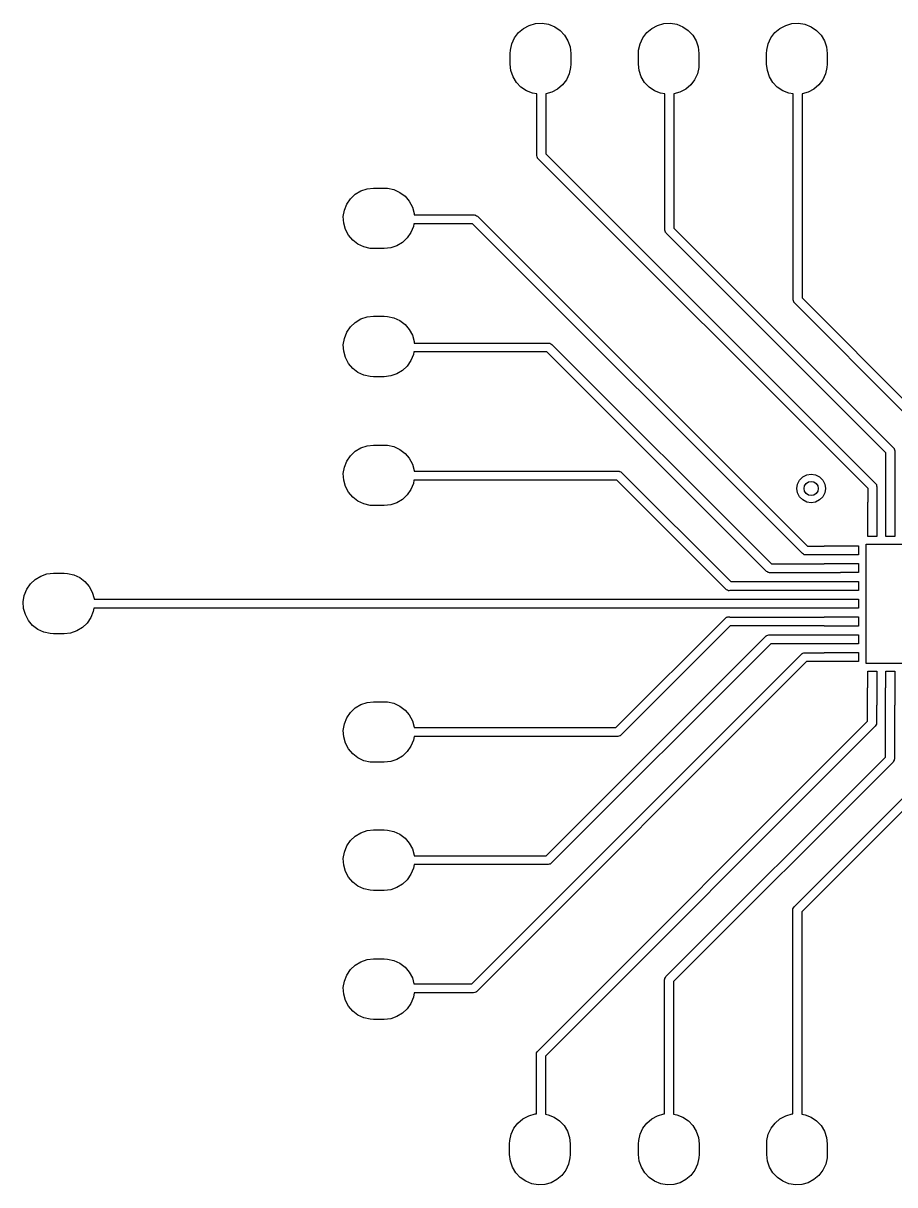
# Model space of a CAD drawing. Extents: x 125.8 to 167.5, y -112.2 to -79.5.
# Drawn here: x 125.83 to 150.31, y -112.16 to -79.53 of the extents above; entities that cross this region are included whole.
import ezdxf

# ---------------------------------------------------------------- set-up
doc = ezdxf.new("R2010")
doc.units = 0
doc.layers.add('BLACK', color=7, linetype='CONTINUOUS')

msp = doc.modelspace()

# ---------------------------------------------------------------- linework, layer by layer
at = {"layer": 'BLACK', "linetype": 'CONTINUOUS'}
for p, q in [((139.883, -79.6765), (140.045, -79.5904)), ((140.045, -79.5904), (140.222, -79.5412)), ((140.222, -79.5412), (140.406, -79.5312)), ((140.406, -79.5312), (140.587, -79.561)), ((140.587, -79.561), (140.758, -79.629)), ((143.483, -79.6765), (143.645, -79.5904)), ((143.645, -79.5904), (143.822, -79.5412)), ((143.822, -79.5412), (144.006, -79.5312)), ((144.006, -79.5312), (144.187, -79.561)), ((144.187, -79.561), (144.358, -79.629)), ((147.083, -79.6765), (147.245, -79.5904)), ((147.245, -79.5904), (147.422, -79.5412)), ((147.422, -79.5412), (147.606, -79.5312)), ((147.606, -79.5312), (147.787, -79.561)), ((147.787, -79.561), (147.958, -79.629)), ((139.632, -79.9418), (139.743, -79.7955)), ((139.743, -79.7955), (139.883, -79.6765)), ((140.758, -79.629), (140.91, -79.7322)), ((140.91, -79.7322), (141.037, -79.8656)), ((141.037, -79.8656), (141.131, -80.0231)), ((143.232, -79.9418), (143.343, -79.7955)), ((143.343, -79.7955), (143.483, -79.6765)), ((144.358, -79.629), (144.51, -79.7322)), ((144.51, -79.7322), (144.637, -79.8656)), ((144.637, -79.8656), (144.731, -80.0231)), ((146.832, -79.9418), (146.943, -79.7955)), ((146.943, -79.7955), (147.083, -79.6765)), ((147.958, -79.629), (148.11, -79.7322)), ((148.11, -79.7322), (148.237, -79.8656)), ((148.237, -79.8656), (148.331, -80.0231)), ((139.515, -80.2881), (139.554, -80.1086)), ((139.554, -80.1086), (139.632, -79.9418)), ((141.131, -80.0231), (141.19, -80.1973)), ((141.19, -80.1973), (141.21, -80.38)), ((143.115, -80.2881), (143.154, -80.1086)), ((143.154, -80.1086), (143.232, -79.9418)), ((144.731, -80.0231), (144.79, -80.1973)), ((144.79, -80.1973), (144.81, -80.38)), ((146.715, -80.2881), (146.754, -80.1086)), ((146.754, -80.1086), (146.832, -79.9418)), ((148.331, -80.0231), (148.39, -80.1973)), ((148.39, -80.1973), (148.41, -80.38)), ((139.51, -80.38), (139.515, -80.2881)), ((139.51, -80.68), (139.51, -80.38)), ((141.21, -80.38), (141.21, -80.68)), ((143.11, -80.38), (143.115, -80.2881)), ((143.11, -80.68), (143.11, -80.38)), ((144.81, -80.38), (144.81, -80.68)), ((146.71, -80.38), (146.715, -80.2881)), ((146.71, -80.68), (146.71, -80.38)), ((148.41, -80.38), (148.41, -80.68)), ((139.53, -80.8627), (139.51, -80.68)), ((139.589, -81.0369), (139.53, -80.8627)), ((141.205, -80.7719), (141.166, -80.9514)), ((141.21, -80.68), (141.205, -80.7719)), ((143.13, -80.8627), (143.11, -80.68)), ((143.189, -81.0369), (143.13, -80.8627)), ((144.805, -80.7719), (144.766, -80.9514)), ((144.81, -80.68), (144.805, -80.7719)), ((146.73, -80.8627), (146.71, -80.68)), ((146.789, -81.0369), (146.73, -80.8627)), ((148.405, -80.7719), (148.366, -80.9514)), ((148.41, -80.68), (148.405, -80.7719)), ((139.683, -81.1944), (139.589, -81.0369)), ((139.81, -81.3278), (139.683, -81.1944)), ((141.088, -81.1182), (140.977, -81.2645)), ((141.166, -80.9514), (141.088, -81.1182)), ((143.283, -81.1944), (143.189, -81.0369)), ((143.41, -81.3278), (143.283, -81.1944)), ((144.688, -81.1182), (144.577, -81.2645)), ((144.766, -80.9514), (144.688, -81.1182)), ((146.883, -81.1944), (146.789, -81.0369)), ((147.01, -81.3278), (146.883, -81.1944)), ((148.288, -81.1182), (148.177, -81.2645)), ((148.366, -80.9514), (148.288, -81.1182)), ((139.962, -81.431), (139.81, -81.3278)), ((140.133, -81.499), (139.962, -81.431)), ((140.255, -81.5191), (140.133, -81.499)), ((140.255, -83.25), (140.255, -81.5191)), ((140.675, -81.4696), (140.505, -81.5167)), ((140.505, -81.5167), (140.505, -83.1982)), ((140.837, -81.3835), (140.675, -81.4696)), ((140.977, -81.2645), (140.837, -81.3835)), ((143.562, -81.431), (143.41, -81.3278)), ((143.733, -81.499), (143.562, -81.431)), ((143.855, -81.5191), (143.733, -81.499)), ((143.855, -85.34), (143.855, -81.5191)), ((144.275, -81.4696), (144.105, -81.5167)), ((144.105, -81.5167), (144.105, -85.2882)), ((144.437, -81.3835), (144.275, -81.4696)), ((144.577, -81.2645), (144.437, -81.3835)), ((147.162, -81.431), (147.01, -81.3278)), ((147.333, -81.499), (147.162, -81.431)), ((147.455, -81.5191), (147.333, -81.499)), ((147.455, -87.3), (147.455, -81.5191)), ((147.875, -81.4696), (147.705, -81.5167)), ((147.705, -81.5167), (147.705, -87.2482)), ((148.037, -81.3835), (147.875, -81.4696)), ((148.177, -81.2645), (148.037, -81.3835)), ((140.505, -83.1982), (149.771, -92.4641)), ((140.264, -83.2797), (140.255, -83.25)), ((140.27, -83.3099), (140.264, -83.2797)), ((140.274, -83.315), (140.27, -83.3099)), ((140.275, -83.3176), (140.274, -83.315)), ((140.278, -83.3205), (140.275, -83.3176)), ((140.292, -83.3384), (140.278, -83.3205)), ((149.558, -92.6043), (140.292, -83.3384)), ((135.487, -84.1799), (135.67, -84.16)), ((135.67, -84.16), (135.97, -84.16)), ((135.97, -84.16), (136.062, -84.165)), ((136.062, -84.165), (136.241, -84.2045)), ((134.919, -84.6119), (135.022, -84.4597)), ((135.022, -84.4597), (135.156, -84.3333)), ((135.156, -84.3333), (135.313, -84.2386)), ((135.313, -84.2386), (135.487, -84.1799)), ((136.241, -84.2045), (136.408, -84.2817)), ((136.408, -84.2817), (136.555, -84.3929)), ((136.555, -84.3929), (136.674, -84.533)), ((134.821, -84.964), (134.851, -84.7826)), ((134.851, -84.7826), (134.919, -84.6119)), ((136.674, -84.533), (136.76, -84.6954)), ((136.76, -84.6954), (136.809, -84.8725)), ((134.831, -85.1475), (134.821, -84.964)), ((134.88, -85.3246), (134.831, -85.1475)), ((136.809, -84.8725), (136.811, -84.915)), ((136.811, -84.915), (138.5, -84.915)), ((138.5, -84.915), (138.522, -84.9182)), ((138.522, -84.9182), (138.527, -84.9179)), ((138.527, -84.9179), (138.529, -84.9192)), ((138.529, -84.9192), (138.535, -84.9201)), ((138.535, -84.9201), (138.561, -84.9368)), ((138.561, -84.9368), (138.588, -84.9516)), ((138.588, -84.9516), (147.854, -94.2175)), ((134.966, -85.487), (134.88, -85.3246)), ((136.721, -85.4081), (136.618, -85.5603)), ((136.789, -85.2374), (136.721, -85.4081)), ((136.801, -85.165), (136.789, -85.2374)), ((138.448, -85.165), (136.801, -85.165)), ((147.714, -94.4309), (138.448, -85.165)), ((143.864, -85.3697), (143.855, -85.34)), ((143.87, -85.3999), (143.864, -85.3697)), ((143.874, -85.405), (143.87, -85.3999)), ((143.875, -85.4076), (143.874, -85.405)), ((143.878, -85.4105), (143.875, -85.4076)), ((143.892, -85.4284), (143.878, -85.4105)), ((150.057, -91.5943), (143.892, -85.4284)), ((144.105, -85.2882), (150.271, -91.4541)), ((135.085, -85.6271), (134.966, -85.487)), ((135.232, -85.7383), (135.085, -85.6271)), ((135.399, -85.8155), (135.232, -85.7383)), ((136.327, -85.7814), (136.153, -85.8401)), ((136.484, -85.6867), (136.327, -85.7814)), ((136.618, -85.5603), (136.484, -85.6867)), ((135.578, -85.855), (135.399, -85.8155)), ((135.67, -85.86), (135.578, -85.855)), ((135.97, -85.86), (135.67, -85.86)), ((136.153, -85.8401), (135.97, -85.86)), ((147.464, -87.3297), (147.455, -87.3)), ((147.47, -87.3599), (147.464, -87.3297)), ((147.474, -87.365), (147.47, -87.3599)), ((147.475, -87.3676), (147.474, -87.365)), ((147.478, -87.3705), (147.475, -87.3676)), ((147.492, -87.3884), (147.478, -87.3705)), ((150.558, -90.4543), (147.492, -87.3884)), ((147.705, -87.2482), (150.78, -90.3229)), ((135.487, -87.7799), (135.67, -87.76)), ((135.67, -87.76), (135.97, -87.76)), ((135.97, -87.76), (136.062, -87.765)), ((136.062, -87.765), (136.241, -87.8045)), ((134.919, -88.2119), (135.022, -88.0597)), ((135.022, -88.0597), (135.156, -87.9333)), ((135.156, -87.9333), (135.313, -87.8386)), ((135.313, -87.8386), (135.487, -87.7799)), ((136.241, -87.8045), (136.408, -87.8817)), ((136.408, -87.8817), (136.555, -87.9929)), ((136.555, -87.9929), (136.674, -88.133)), ((134.821, -88.564), (134.851, -88.3826)), ((134.851, -88.3826), (134.919, -88.2119)), ((136.674, -88.133), (136.76, -88.2954)), ((136.76, -88.2954), (136.809, -88.4725)), ((134.831, -88.7475), (134.821, -88.564)), ((134.88, -88.9246), (134.831, -88.7475)), ((136.809, -88.4725), (136.811, -88.515)), ((136.811, -88.515), (140.59, -88.515)), ((140.59, -88.515), (140.612, -88.5182)), ((140.612, -88.5182), (140.617, -88.5179)), ((140.617, -88.5179), (140.619, -88.5192)), ((140.619, -88.5192), (140.625, -88.5201)), ((140.625, -88.5201), (140.651, -88.5368)), ((140.651, -88.5368), (140.678, -88.5516)), ((140.678, -88.5516), (146.844, -94.7175)), ((134.966, -89.087), (134.88, -88.9246)), ((136.721, -89.0081), (136.618, -89.1603)), ((136.789, -88.8374), (136.721, -89.0081)), ((136.801, -88.765), (136.789, -88.8374)), ((140.538, -88.765), (136.801, -88.765)), ((146.704, -94.9309), (140.538, -88.765)), ((135.085, -89.2271), (134.966, -89.087)), ((135.232, -89.3383), (135.085, -89.2271)), ((135.399, -89.4155), (135.232, -89.3383)), ((136.327, -89.3814), (136.153, -89.4401)), ((136.484, -89.2867), (136.327, -89.3814)), ((136.618, -89.1603), (136.484, -89.2867)), ((135.578, -89.455), (135.399, -89.4155)), ((135.67, -89.46), (135.578, -89.455)), ((135.97, -89.46), (135.67, -89.46)), ((136.153, -89.4401), (135.97, -89.46)), ((134.919, -91.8319), (135.022, -91.6797)), ((135.022, -91.6797), (135.156, -91.5533)), ((135.156, -91.5533), (135.313, -91.4586)), ((135.313, -91.4586), (135.487, -91.3999)), ((135.487, -91.3999), (135.67, -91.38)), ((135.67, -91.38), (135.97, -91.38)), ((135.97, -91.38), (136.062, -91.385)), ((136.062, -91.385), (136.241, -91.4245)), ((136.241, -91.4245), (136.408, -91.5017)), ((136.408, -91.5017), (136.555, -91.6129)), ((136.555, -91.6129), (136.674, -91.753)), ((150.057, -92.9848), (150.057, -91.5943)), ((150.271, -91.4541), (150.284, -91.472)), ((150.284, -91.472), (150.288, -91.4749)), ((150.288, -91.4749), (150.288, -91.4775)), ((150.288, -91.4775), (150.292, -91.4826)), ((150.292, -91.4826), (150.299, -91.5128)), ((150.299, -91.5128), (150.307, -91.5425)), ((150.307, -91.5425), (150.307, -93.5275)), ((134.821, -92.184), (134.851, -92.0026)), ((134.851, -92.0026), (134.919, -91.8319)), ((136.674, -91.753), (136.76, -91.9154)), ((136.76, -91.9154), (136.809, -92.0925)), ((134.831, -92.3675), (134.821, -92.184)), ((136.809, -92.0925), (136.81, -92.115)), ((136.81, -92.115), (142.55, -92.115)), ((142.55, -92.115), (142.572, -92.1182)), ((142.572, -92.1182), (142.577, -92.1179)), ((142.577, -92.1179), (142.579, -92.1192)), ((142.579, -92.1192), (142.585, -92.1201)), ((142.585, -92.1201), (142.611, -92.1368)), ((142.611, -92.1368), (142.638, -92.1516)), ((142.638, -92.1516), (145.704, -95.2175)), ((147.636, -92.3649), (147.725, -92.2764)), ((147.725, -92.2764), (147.836, -92.2196)), ((147.836, -92.2196), (147.96, -92.2)), ((147.96, -92.2), (148.084, -92.2196)), ((148.084, -92.2196), (148.195, -92.2764)), ((148.195, -92.2764), (148.284, -92.3649)), ((134.88, -92.5446), (134.831, -92.3675)), ((134.966, -92.707), (134.88, -92.5446)), ((136.721, -92.6281), (136.618, -92.7803)), ((136.789, -92.4574), (136.721, -92.6281)), ((136.804, -92.365), (136.789, -92.4574)), ((142.498, -92.365), (136.804, -92.365)), ((145.573, -95.4396), (142.498, -92.365)), ((147.56, -92.6), (147.58, -92.4764)), ((147.58, -92.7236), (147.56, -92.6)), ((147.58, -92.4764), (147.636, -92.3649)), ((148.284, -92.3649), (148.34, -92.4764)), ((148.34, -92.4764), (148.36, -92.6)), ((148.36, -92.6), (148.34, -92.7236)), ((149.558, -92.9848), (149.558, -92.6043)), ((149.771, -92.4641), (149.784, -92.482)), ((149.784, -92.482), (149.788, -92.4849)), ((149.788, -92.4849), (149.788, -92.4875)), ((149.788, -92.4875), (149.792, -92.4926)), ((149.792, -92.4926), (149.799, -92.5228)), ((149.799, -92.5228), (149.808, -92.5525)), ((149.808, -92.5525), (149.808, -93.5275)), ((135.085, -92.8471), (134.966, -92.707)), ((135.232, -92.9583), (135.085, -92.8471)), ((135.399, -93.0355), (135.232, -92.9583)), ((136.484, -92.9067), (136.327, -93.0014)), ((136.618, -92.7803), (136.484, -92.9067)), ((147.636, -92.8351), (147.58, -92.7236)), ((147.725, -92.9236), (147.636, -92.8351)), ((147.836, -92.9804), (147.725, -92.9236)), ((147.96, -93), (147.836, -92.9804)), ((148.084, -92.9804), (147.96, -93)), ((148.195, -92.9236), (148.084, -92.9804)), ((148.284, -92.8351), (148.195, -92.9236)), ((148.34, -92.7236), (148.284, -92.8351)), ((149.553, -93.9452), (149.553, -92.9848)), ((149.553, -92.9848), (149.558, -92.9848)), ((150.053, -93.9452), (150.053, -92.9848)), ((150.053, -92.9848), (150.057, -92.9848)), ((135.578, -93.075), (135.399, -93.0355)), ((135.67, -93.08), (135.578, -93.075)), ((135.97, -93.08), (135.67, -93.08)), ((136.153, -93.0601), (135.97, -93.08)), ((136.327, -93.0014), (136.153, -93.0601)), ((149.808, -93.5275), (149.807, -93.5282)), ((149.807, -93.5282), (149.807, -93.9452)), ((150.307, -93.5275), (150.307, -93.5282)), ((150.307, -93.5282), (150.307, -93.9452)), ((149.807, -93.9452), (149.553, -93.9452)), ((150.307, -93.9452), (150.053, -93.9452)), ((147.854, -94.2175), (148.327, -94.2175)), ((148.327, -94.2175), (148.327, -94.2101)), ((148.327, -94.2101), (149.288, -94.2101)), ((149.288, -94.2101), (149.288, -94.4649)), ((149.504, -97.5139), (149.504, -94.1611)), ((149.504, -94.1611), (152.856, -94.1611)), ((147.741, -94.4457), (147.714, -94.4309)), ((147.767, -94.4624), (147.741, -94.4457)), ((147.774, -94.4633), (147.767, -94.4624)), ((147.776, -94.4646), (147.774, -94.4633)), ((147.78, -94.4643), (147.776, -94.4646)), ((147.802, -94.4675), (147.78, -94.4643)), ((148.778, -94.4675), (147.802, -94.4675)), ((148.786, -94.4649), (148.778, -94.4675)), ((149.288, -94.4649), (148.786, -94.4649)), ((146.731, -94.9457), (146.704, -94.9309)), ((146.757, -94.9624), (146.731, -94.9457)), ((146.844, -94.7175), (148.327, -94.7175)), ((148.327, -94.7175), (148.327, -94.7101)), ((148.327, -94.7101), (149.288, -94.7101)), ((149.288, -94.7101), (149.288, -94.9649)), ((126.032, -95.2797), (126.166, -95.1533)), ((126.166, -95.1533), (126.323, -95.0586)), ((126.323, -95.0586), (126.497, -94.9999)), ((126.497, -94.9999), (126.68, -94.98)), ((126.68, -94.98), (126.98, -94.98)), ((126.98, -94.98), (127.072, -94.985)), ((127.072, -94.985), (127.251, -95.0245)), ((127.251, -95.0245), (127.418, -95.1017)), ((127.418, -95.1017), (127.565, -95.2129)), ((127.565, -95.2129), (127.684, -95.353)), ((145.704, -95.2175), (148.327, -95.2175)), ((146.764, -94.9633), (146.757, -94.9624)), ((146.766, -94.9646), (146.764, -94.9633)), ((146.77, -94.9643), (146.766, -94.9646)), ((146.792, -94.9675), (146.77, -94.9643)), ((148.778, -94.9675), (146.792, -94.9675)), ((148.327, -95.2175), (148.327, -95.2101)), ((148.327, -95.2101), (149.288, -95.2101)), ((148.786, -94.9649), (148.778, -94.9675)), ((149.288, -94.9649), (148.786, -94.9649)), ((149.288, -95.2101), (149.288, -95.4649)), ((125.861, -95.6026), (125.929, -95.4319)), ((125.929, -95.4319), (126.032, -95.2797)), ((127.684, -95.353), (127.77, -95.5154)), ((127.77, -95.5154), (127.819, -95.6925)), ((145.581, -95.444), (145.573, -95.4396)), ((145.586, -95.4513), (145.581, -95.444)), ((145.611, -95.4606), (145.586, -95.4513)), ((145.635, -95.4734), (145.611, -95.4606)), ((145.644, -95.4727), (145.635, -95.4734)), ((145.652, -95.4759), (145.644, -95.4727)), ((145.678, -95.4703), (145.652, -95.4759)), ((145.705, -95.4684), (145.678, -95.4703)), ((145.706, -95.4675), (145.705, -95.4684)), ((148.778, -95.4675), (145.706, -95.4675)), ((148.786, -95.4649), (148.778, -95.4675)), ((149.288, -95.4649), (148.786, -95.4649)), ((125.831, -95.784), (125.861, -95.6026)), ((125.841, -95.9675), (125.831, -95.784)), ((127.819, -95.6925), (127.82, -95.7125)), ((127.82, -95.7125), (148.327, -95.7125)), ((148.327, -95.7125), (148.327, -95.7101)), ((148.327, -95.7101), (149.288, -95.7101)), ((149.288, -95.7101), (149.288, -95.9649)), ((125.89, -96.1446), (125.841, -95.9675)), ((125.976, -96.307), (125.89, -96.1446)), ((127.731, -96.2281), (127.628, -96.3803)), ((127.799, -96.0574), (127.731, -96.2281)), ((127.815, -95.9625), (127.799, -96.0574)), ((148.327, -95.9625), (127.815, -95.9625)), ((142.478, -99.315), (145.553, -96.2404)), ((145.553, -96.2404), (145.581, -96.219)), ((145.581, -96.219), (145.59, -96.2171)), ((145.59, -96.2171), (145.598, -96.2116)), ((145.598, -96.2116), (145.624, -96.2097)), ((145.624, -96.2097), (145.65, -96.2041)), ((145.65, -96.2041), (145.659, -96.2073)), ((145.659, -96.2073), (145.668, -96.2066)), ((145.668, -96.2066), (145.679, -96.2125)), ((145.679, -96.2125), (148.327, -96.2125)), ((148.327, -95.9649), (148.327, -95.9625)), ((149.288, -95.9649), (148.327, -95.9649)), ((148.327, -96.2125), (148.327, -96.2101)), ((148.327, -96.2101), (149.288, -96.2101)), ((149.288, -96.2101), (149.288, -96.4649)), ((126.095, -96.4471), (125.976, -96.307)), ((126.242, -96.5583), (126.095, -96.4471)), ((126.409, -96.6355), (126.242, -96.5583)), ((127.494, -96.5067), (127.337, -96.6014)), ((127.628, -96.3803), (127.494, -96.5067)), ((145.684, -96.4625), (142.618, -99.5284)), ((148.327, -96.4625), (145.684, -96.4625)), ((148.327, -96.4649), (148.327, -96.4625)), ((149.288, -96.4649), (148.327, -96.4649)), ((126.588, -96.675), (126.409, -96.6355)), ((126.68, -96.68), (126.588, -96.675)), ((126.98, -96.68), (126.68, -96.68)), ((127.163, -96.6601), (126.98, -96.68)), ((127.337, -96.6014), (127.163, -96.6601)), ((140.518, -102.915), (146.684, -96.7491)), ((146.684, -96.7491), (146.702, -96.7357)), ((146.702, -96.7357), (146.705, -96.7323)), ((146.705, -96.7323), (146.708, -96.7316)), ((146.708, -96.7316), (146.713, -96.7278)), ((146.713, -96.7278), (146.743, -96.7212)), ((146.743, -96.7212), (146.772, -96.7125)), ((146.772, -96.7125), (148.327, -96.7125)), ((148.327, -96.7125), (148.327, -96.7101)), ((148.327, -96.7101), (149.288, -96.7101)), ((149.288, -96.7101), (149.288, -96.9649)), ((146.824, -96.9625), (140.658, -103.128)), ((148.327, -96.9625), (146.824, -96.9625)), ((147.718, -97.2316), (147.723, -97.2278)), ((147.723, -97.2278), (147.753, -97.2212)), ((147.753, -97.2212), (147.782, -97.2125)), ((147.782, -97.2125), (148.327, -97.2125)), ((148.327, -96.9649), (148.327, -96.9625)), ((149.288, -96.9649), (148.327, -96.9649)), ((148.327, -97.2125), (148.327, -97.2101)), ((148.327, -97.2101), (149.288, -97.2101)), ((149.288, -97.2101), (149.288, -97.4649)), ((138.428, -106.515), (147.694, -97.2491)), ((147.834, -97.4625), (138.568, -106.728)), ((147.694, -97.2491), (147.712, -97.2357)), ((147.712, -97.2357), (147.715, -97.2323)), ((147.715, -97.2323), (147.718, -97.2316)), ((148.327, -97.4625), (147.834, -97.4625)), ((148.327, -97.4649), (148.327, -97.4625)), ((149.288, -97.4649), (148.327, -97.4649)), ((152.856, -97.5139), (149.504, -97.5139)), ((149.553, -98.1772), (149.553, -97.7298)), ((149.553, -97.7298), (149.807, -97.7298)), ((149.807, -97.7298), (149.807, -98.6902)), ((150.053, -98.1772), (150.053, -97.7298)), ((150.053, -97.7298), (150.307, -97.7298)), ((150.307, -97.7298), (150.307, -98.6902)), ((149.547, -98.2125), (149.553, -98.1773)), ((149.553, -98.1773), (149.553, -98.1772)), ((150.047, -98.2125), (150.053, -98.1773)), ((150.053, -98.1773), (150.053, -98.1772)), ((149.547, -99.1357), (149.547, -98.2125)), ((150.047, -100.146), (150.047, -98.2125)), ((135.022, -98.8897), (135.156, -98.7633)), ((135.156, -98.7633), (135.313, -98.6686)), ((135.313, -98.6686), (135.487, -98.6099)), ((135.487, -98.6099), (135.67, -98.59)), ((135.67, -98.59), (135.97, -98.59)), ((135.97, -98.59), (136.062, -98.595)), ((136.062, -98.595), (136.241, -98.6345)), ((136.241, -98.6345), (136.408, -98.7117)), ((136.408, -98.7117), (136.555, -98.8229)), ((136.555, -98.8229), (136.674, -98.963)), ((149.807, -98.6902), (149.797, -98.6902)), ((149.797, -98.6902), (149.797, -99.1875)), ((150.307, -98.6902), (150.297, -98.6902)), ((150.297, -98.6902), (150.297, -100.198)), ((134.851, -99.2126), (134.919, -99.0419)), ((134.919, -99.0419), (135.022, -98.8897)), ((136.674, -98.963), (136.76, -99.1254)), ((136.76, -99.1254), (136.809, -99.3025)), ((140.282, -108.402), (149.547, -99.1357)), ((149.797, -99.1875), (149.794, -99.2096)), ((134.821, -99.394), (134.851, -99.2126)), ((134.831, -99.5775), (134.821, -99.394)), ((136.809, -99.3025), (136.809, -99.315)), ((136.809, -99.315), (142.478, -99.315)), ((149.761, -99.2759), (140.495, -108.542)), ((149.776, -99.2487), (149.761, -99.2759)), ((149.792, -99.2227), (149.776, -99.2487)), ((149.793, -99.2165), (149.792, -99.2227)), ((149.795, -99.2141), (149.793, -99.2165)), ((149.794, -99.2096), (149.795, -99.2141)), ((134.88, -99.7546), (134.831, -99.5775)), ((134.966, -99.917), (134.88, -99.7546)), ((136.721, -99.8381), (136.618, -99.9903)), ((136.789, -99.6674), (136.721, -99.8381)), ((136.806, -99.565), (136.789, -99.6674)), ((142.53, -99.565), (136.806, -99.565)), ((142.56, -99.5563), (142.53, -99.565)), ((142.59, -99.5497), (142.56, -99.5563)), ((142.595, -99.5459), (142.59, -99.5497)), ((142.598, -99.5452), (142.595, -99.5459)), ((142.601, -99.5418), (142.598, -99.5452)), ((142.618, -99.5284), (142.601, -99.5418)), ((135.085, -100.057), (134.966, -99.917)), ((135.232, -100.168), (135.085, -100.057)), ((136.484, -100.117), (136.327, -100.211)), ((136.618, -99.9903), (136.484, -100.117)), ((143.882, -106.312), (150.047, -100.146)), ((135.399, -100.246), (135.232, -100.168)), ((135.578, -100.285), (135.399, -100.246)), ((135.67, -100.29), (135.578, -100.285)), ((135.97, -100.29), (135.67, -100.29)), ((136.153, -100.27), (135.97, -100.29)), ((136.327, -100.211), (136.153, -100.27)), ((150.261, -100.286), (144.095, -106.452)), ((150.276, -100.259), (150.261, -100.286)), ((150.292, -100.233), (150.276, -100.259)), ((150.293, -100.226), (150.292, -100.233)), ((150.295, -100.224), (150.293, -100.226)), ((150.297, -100.198), (150.294, -100.22)), ((150.294, -100.22), (150.295, -100.224)), ((147.482, -104.352), (150.548, -101.286)), ((150.77, -101.417), (147.695, -104.492)), ((135.022, -102.49), (135.156, -102.363)), ((135.156, -102.363), (135.313, -102.269)), ((135.313, -102.269), (135.487, -102.21)), ((135.487, -102.21), (135.67, -102.19)), ((135.67, -102.19), (135.97, -102.19)), ((135.97, -102.19), (136.062, -102.195)), ((136.062, -102.195), (136.241, -102.234)), ((136.241, -102.234), (136.408, -102.312)), ((136.408, -102.312), (136.555, -102.423)), ((136.555, -102.423), (136.674, -102.563)), ((134.851, -102.813), (134.919, -102.642)), ((134.919, -102.642), (135.022, -102.49)), ((136.674, -102.563), (136.76, -102.725)), ((136.76, -102.725), (136.809, -102.902)), ((134.821, -102.994), (134.851, -102.813)), ((134.831, -103.178), (134.821, -102.994)), ((136.809, -102.902), (136.809, -102.915)), ((136.809, -102.915), (140.518, -102.915)), ((134.88, -103.355), (134.831, -103.178)), ((134.966, -103.517), (134.88, -103.355)), ((136.789, -103.267), (136.721, -103.438)), ((136.806, -103.165), (136.789, -103.267)), ((140.57, -103.165), (136.806, -103.165)), ((140.6, -103.156), (140.57, -103.165)), ((140.63, -103.15), (140.6, -103.156)), ((140.635, -103.146), (140.63, -103.15)), ((140.638, -103.145), (140.635, -103.146)), ((140.641, -103.142), (140.638, -103.145)), ((140.658, -103.128), (140.641, -103.142)), ((135.085, -103.657), (134.966, -103.517)), ((135.232, -103.768), (135.085, -103.657)), ((136.484, -103.717), (136.327, -103.811)), ((136.618, -103.59), (136.484, -103.717)), ((136.721, -103.438), (136.618, -103.59)), ((135.399, -103.846), (135.232, -103.768)), ((135.578, -103.885), (135.399, -103.846)), ((135.67, -103.89), (135.578, -103.885)), ((135.97, -103.89), (135.67, -103.89)), ((136.153, -103.87), (135.97, -103.89)), ((136.327, -103.811), (136.153, -103.87)), ((147.449, -104.411), (147.45, -104.405)), ((147.45, -104.405), (147.467, -104.379)), ((147.467, -104.379), (147.482, -104.352)), ((147.445, -104.44), (147.448, -104.418)), ((147.445, -110.17), (147.445, -104.44)), ((147.448, -104.413), (147.449, -104.411)), ((147.448, -104.418), (147.448, -104.413)), ((147.695, -104.492), (147.695, -110.175)), ((135.022, -106.115), (135.156, -105.988)), ((135.156, -105.988), (135.313, -105.894)), ((135.313, -105.894), (135.487, -105.835)), ((135.487, -105.835), (135.67, -105.815)), ((135.67, -105.815), (135.97, -105.815)), ((135.97, -105.815), (136.062, -105.82)), ((136.062, -105.82), (136.241, -105.859)), ((136.241, -105.859), (136.408, -105.937)), ((136.408, -105.937), (136.555, -106.048)), ((134.851, -106.438), (134.919, -106.267)), ((134.919, -106.267), (135.022, -106.115)), ((136.555, -106.048), (136.674, -106.188)), ((136.674, -106.188), (136.76, -106.35)), ((136.76, -106.35), (136.805, -106.515)), ((143.849, -106.371), (143.85, -106.365)), ((143.85, -106.365), (143.867, -106.339)), ((143.867, -106.339), (143.882, -106.312)), ((134.821, -106.619), (134.851, -106.438)), ((134.831, -106.803), (134.821, -106.619)), ((136.805, -106.515), (138.428, -106.515)), ((143.845, -106.4), (143.848, -106.378)), ((143.845, -110.17), (143.845, -106.4)), ((143.848, -106.373), (143.849, -106.371)), ((143.848, -106.378), (143.848, -106.373)), ((144.095, -106.452), (144.095, -110.175)), ((134.88, -106.98), (134.831, -106.803)), ((134.966, -107.142), (134.88, -106.98)), ((136.789, -106.892), (136.721, -107.063)), ((136.81, -106.765), (136.789, -106.892)), ((138.48, -106.765), (136.81, -106.765)), ((138.51, -106.756), (138.48, -106.765)), ((138.54, -106.75), (138.51, -106.756)), ((138.545, -106.746), (138.54, -106.75)), ((138.548, -106.745), (138.545, -106.746)), ((138.551, -106.742), (138.548, -106.745)), ((138.568, -106.728), (138.551, -106.742)), ((135.085, -107.282), (134.966, -107.142)), ((135.232, -107.393), (135.085, -107.282)), ((136.484, -107.342), (136.327, -107.436)), ((136.618, -107.215), (136.484, -107.342)), ((136.721, -107.063), (136.618, -107.215)), ((135.399, -107.471), (135.232, -107.393)), ((135.578, -107.51), (135.399, -107.471)), ((135.67, -107.515), (135.578, -107.51)), ((135.97, -107.515), (135.67, -107.515)), ((136.153, -107.495), (135.97, -107.515)), ((136.327, -107.436), (136.153, -107.495)), ((140.245, -108.49), (140.248, -108.468)), ((140.245, -110.169), (140.245, -108.49)), ((140.248, -108.463), (140.249, -108.461)), ((140.248, -108.468), (140.248, -108.463)), ((140.249, -108.461), (140.25, -108.455)), ((140.25, -108.455), (140.267, -108.429)), ((140.267, -108.429), (140.282, -108.402)), ((140.495, -108.542), (140.495, -110.179)), ((139.865, -110.306), (140.028, -110.22)), ((140.028, -110.22), (140.205, -110.171)), ((140.205, -110.171), (140.245, -110.169)), ((140.495, -110.179), (140.57, -110.191)), ((140.57, -110.191), (140.74, -110.259)), ((140.74, -110.259), (140.892, -110.362)), ((143.485, -110.306), (143.648, -110.22)), ((143.648, -110.22), (143.825, -110.171)), ((143.825, -110.171), (143.845, -110.17)), ((144.095, -110.175), (144.19, -110.191)), ((144.19, -110.191), (144.36, -110.259)), ((144.36, -110.259), (144.512, -110.362)), ((147.085, -110.306), (147.248, -110.22)), ((147.248, -110.22), (147.425, -110.171)), ((147.425, -110.171), (147.445, -110.17)), ((147.695, -110.175), (147.79, -110.191)), ((147.79, -110.191), (147.96, -110.259)), ((147.96, -110.259), (148.112, -110.362)), ((139.537, -110.739), (139.614, -110.572)), ((139.614, -110.572), (139.725, -110.425)), ((139.725, -110.425), (139.865, -110.306)), ((140.892, -110.362), (141.019, -110.496)), ((141.019, -110.496), (141.114, -110.653)), ((143.157, -110.739), (143.234, -110.572)), ((143.234, -110.572), (143.345, -110.425)), ((143.345, -110.425), (143.485, -110.306)), ((144.512, -110.362), (144.639, -110.496)), ((144.639, -110.496), (144.734, -110.653)), ((146.757, -110.739), (146.834, -110.572)), ((146.834, -110.572), (146.945, -110.425)), ((146.945, -110.425), (147.085, -110.306)), ((148.112, -110.362), (148.239, -110.496)), ((148.239, -110.496), (148.334, -110.653)), ((139.492, -111.01), (139.497, -110.918)), ((139.497, -110.918), (139.537, -110.739)), ((141.114, -110.653), (141.172, -110.827)), ((141.172, -110.827), (141.192, -111.01)), ((143.112, -111.01), (143.117, -110.918)), ((143.117, -110.918), (143.157, -110.739)), ((144.734, -110.653), (144.792, -110.827)), ((144.792, -110.827), (144.812, -111.01)), ((146.712, -111.01), (146.717, -110.918)), ((146.717, -110.918), (146.757, -110.739)), ((148.334, -110.653), (148.392, -110.827)), ((148.392, -110.827), (148.412, -111.01)), ((139.492, -111.31), (139.492, -111.01)), ((141.192, -111.01), (141.192, -111.31)), ((143.112, -111.31), (143.112, -111.01)), ((144.812, -111.01), (144.812, -111.31)), ((146.712, -111.31), (146.712, -111.01)), ((148.412, -111.01), (148.412, -111.31)), ((139.512, -111.493), (139.492, -111.31)), ((139.571, -111.667), (139.512, -111.493)), ((141.148, -111.581), (141.071, -111.748)), ((141.187, -111.402), (141.148, -111.581)), ((141.192, -111.31), (141.187, -111.402)), ((143.132, -111.493), (143.112, -111.31)), ((143.191, -111.667), (143.132, -111.493)), ((144.768, -111.581), (144.691, -111.748)), ((144.807, -111.402), (144.768, -111.581)), ((144.812, -111.31), (144.807, -111.402)), ((146.732, -111.493), (146.712, -111.31)), ((146.791, -111.667), (146.732, -111.493)), ((148.368, -111.581), (148.291, -111.748)), ((148.407, -111.402), (148.368, -111.581)), ((148.412, -111.31), (148.407, -111.402)), ((139.666, -111.824), (139.571, -111.667)), ((139.792, -111.958), (139.666, -111.824)), ((140.959, -111.895), (140.819, -112.014)), ((141.071, -111.748), (140.959, -111.895)), ((143.286, -111.824), (143.191, -111.667)), ((143.412, -111.958), (143.286, -111.824)), ((144.579, -111.895), (144.439, -112.014)), ((144.691, -111.748), (144.579, -111.895)), ((146.886, -111.824), (146.791, -111.667)), ((147.012, -111.958), (146.886, -111.824)), ((148.179, -111.895), (148.039, -112.014)), ((148.291, -111.748), (148.179, -111.895)), ((139.944, -112.061), (139.792, -111.958)), ((140.115, -112.129), (139.944, -112.061)), ((140.296, -112.159), (140.115, -112.129)), ((140.48, -112.149), (140.296, -112.159)), ((140.657, -112.1), (140.48, -112.149)), ((140.819, -112.014), (140.657, -112.1)), ((143.564, -112.061), (143.412, -111.958)), ((143.735, -112.129), (143.564, -112.061)), ((143.916, -112.159), (143.735, -112.129)), ((144.1, -112.149), (143.916, -112.159)), ((144.277, -112.1), (144.1, -112.149)), ((144.439, -112.014), (144.277, -112.1)), ((147.164, -112.061), (147.012, -111.958)), ((147.335, -112.129), (147.164, -112.061)), ((147.516, -112.159), (147.335, -112.129)), ((147.7, -112.149), (147.516, -112.159)), ((147.877, -112.1), (147.7, -112.149)), ((148.039, -112.014), (147.877, -112.1))]:
    msp.add_line(p, q, dxfattribs=at)
at = {"layer": 'BLACK'}
msp.add_circle((147.96, -92.6), 0.2, dxfattribs=at)

doc.saveas('drawing.dxf')
